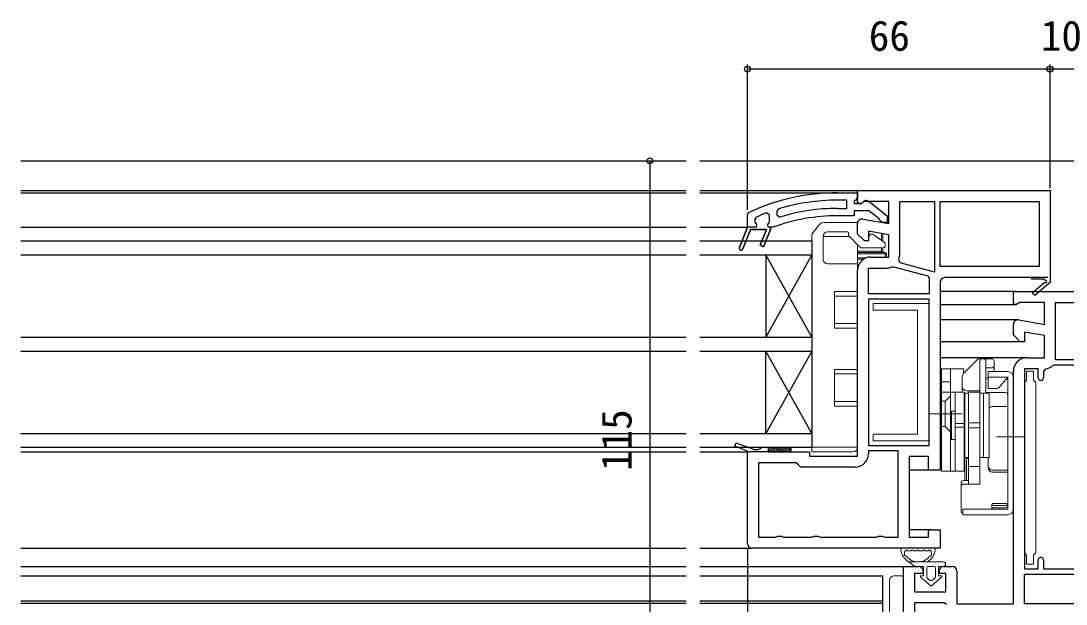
# Model space of a CAD drawing. Units: millimetres, scale not verified. Extents: x -525 to 525, y -783 to 778.
# Drawn here: x -93.9 to 134.1, y -332.4 to -205.2 of the extents above; entities that cross this region are included whole.
import ezdxf
from ezdxf.enums import TextEntityAlignment as Align

# ---------------------------------------------------------------- set-up
doc = ezdxf.new("R2010")
doc.units = ezdxf.units.MM
doc.header["$LTSCALE"] = 4
for name, color, linetype in [('0-3_YKK_11', 7, 'Continuous'), ('0-4_YKK_12', 2, 'Continuous'), ('0-7_YKK_D', 6, 'Continuous')]:
    doc.layers.add(name, color=color, linetype=linetype)
doc.layers.add('0-5_YKK_13', color=4, linetype='Continuous', lineweight=18)
doc.styles.add('ＭＳ ゴシック', font='')
doc.styles.get('ＭＳ ゴシック').set_extended_font_data('MS Gothic')

msp = doc.modelspace()

# ---------------------------------------------------------------- linework, layer by layer
at = {"layer": '0-3_YKK_11'}
for p, q in [((104.232, -262.2), (104.232, -264.7)), ((130.132, -261.2), (126.632, -261.2)), ((69.132, -299.2), (65.132, -299.2)), ((107.432, -324.2), (109.332, -324.2))]:
    msp.add_line(p, q, dxfattribs=at)
for points in [[(152.632, -236.7), (152.632, -297.3), (180.632, -297.3), (180.632, -300.7), (178.732, -300.7), (178.232, -300.2), (177.732, -299.7), (152.632, -299.7), (152.632, -350.7), (151.132, -350.7), (151.132, -363.2), (152.632, -363.2), (152.632, -365.7), (148.632, -365.7), (148.632, -350.7), (96.632, -350.7), (96.632, -348.9), (98.632, -348.9), (98.632, -324.2), (101.932, -324.2)], [(123.806, -270.415), (129.432, -271.407), (129.432, -266.6), (124.076, -266.6), (123.208, -267.142), (122.632, -266.823), (122.632, -264.2), (139.139, -264.2), (140.583, -236.648)], [(84.265, -242.696), (88.632, -242.696), (88.632, -243.796), (88.195, -244.292), (87.932, -244.59), (87.932, -244.996), (89.332, -244.996), (89.732, -244.796)], [(88.632, -242.2), (130.632, -242.2), (130.632, -262.066), (130.71, -262.2), (127.291, -265.104), (126.773, -264.495), (129.493, -262.184)], [(89.806, -248.415), (95.432, -249.407), (95.432, -244.6), (90.076, -244.6), (89.208, -245.142), (88.632, -244.822), (88.632, -242.2)], [(71.387, -246.205), (71.032, -246.683), (71.032, -247.52), (71.68, -247.997)], [(84.265, -246.096), (86.332, -246.096), (86.332, -244.296), (84.265, -244.296)], [(91.149, -244.609), (95.132, -247.721), (95.132, -249.196), (94.031, -249.196), (93.532, -248.721), (93.34, -248.351), (91.094, -246.596), (87.932, -246.596), (87.932, -247.696), (84.265, -247.696)], [(105.432, -244.6), (105.432, -259.979), (97.948, -257.973), (97.615, -257.301)], [(97.832, -256.2), (97.832, -244.6), (105.432, -244.6)], [(66.533, -247.991), (66.232, -248.449), (66.232, -249.121), (66.607, -249.606), (66.532, -250.196), (64.632, -250.196), (62.861, -254.648), (64.632, -250.196), (64.632, -247.414), (64.922, -246.961)], [(63.604, -254.944), (65.294, -250.696), (68.771, -250.696), (67.398, -254.148), (68.141, -254.444), (69.632, -250.696), (69.632, -250.196), (69.132, -250.196), (69.057, -249.606), (69.432, -249.121), (69.432, -249.096), (69.432, -247.561), (68.758, -247.092)], [(70.25, -250.166), (70.079, -250.196), (69.632, -250.196), (69.632, -250.696), (68.141, -254.444), (67.398, -254.148), (68.771, -250.696), (65.294, -250.696), (63.604, -254.944)], [(91.532, -256.7), (95.432, -256.7), (95.432, -251.844), (91.032, -251.068), (91.032, -253.2), (90.132, -253.2), (88.632, -251.7), (88.632, -249.4)], [(64.632, -319.2), (64.632, -299.01), (61.891, -297.974), (62.174, -297.225), (66.072, -298.7), (66.966, -298.7), (67.399, -298.45), (67.832, -298.2), (69.132, -298.2), (69.132, -299.2), (78.132, -299.2), (78.132, -300.1), (88.632, -300.1), (88.632, -259.6)], [(104.232, -264.7), (91.032, -264.7), (91.032, -259.1), (94.932, -259.1)], [(96.124, -258.844), (96.458, -258.817), (103.964, -260.828), (104.322, -261.425)], [(106.632, -262.2), (106.632, -303.2), (104.132, -303.2), (104.132, -300.2), (99.932, -300.2), (99.932, -317.8), (104.132, -317.8), (104.132, -316.2), (106.632, -316.2), (106.632, -320.2), (65.632, -320.2)], [(129.558, -261.805), (129.382, -261.5), (126.632, -261.5), (126.632, -261.2), (107.632, -261.2)], [(150.232, -279.1), (131.832, -279.1), (131.832, -266.6), (138.664, -266.6)], [(125.532, -278.7), (129.432, -278.7), (129.432, -273.844), (125.032, -273.068), (125.032, -275.2), (124.132, -275.2), (122.632, -273.7), (122.632, -271.4)], [(150.232, -324.7), (150.232, -280.3), (131.432, -280.3), (131.088, -280.438)], [(110.332, -325.2), (110.332, -332.3), (122.632, -332.3), (122.632, -281.6)], [(128.032, -283), (128.032, -281.1), (125.032, -281.1), (125.032, -324.7), (128.032, -324.7), (128.032, -322.8)], [(129.681, -281.087), (129.232, -281.584), (129.232, -283)], [(97.532, -317.8), (97.532, -299), (91.032, -299), (91.032, -299.6)], [(88.132, -302.5), (76.227, -302.5), (75.73, -302.05), (75.232, -301.6), (67.032, -301.6), (67.032, -317.8), (70.766, -317.8), (71.199, -317.55), (72.065, -317.55), (72.498, -317.8), (78.766, -317.8), (79.199, -317.55), (80.065, -317.55), (80.498, -317.8), (92.766, -317.8), (93.199, -317.55), (94.065, -317.55), (94.498, -317.8), (97.532, -317.8)], [(129.232, -322.8), (129.232, -324.7), (150.232, -324.7)], [(102.932, -325.2), (102.932, -325.7), (101.032, -325.7), (101.032, -329.7), (107.932, -329.7), (107.932, -325.7), (106.432, -325.7), (106.432, -325.2)], [(108.014, -332.482), (107.528, -332.1), (101.032, -332.1), (101.032, -348.3)]]:
    msp.add_lwpolyline(points, dxfattribs=at)
for points in [[(128.232, -258.8), (106.632, -258.8), (106.632, -244.6), (128.232, -244.6)], [(91.032, -265.9), (91.032, -297.8), (104.232, -297.8), (104.232, -265.9)], [(150.232, -332.3), (125.032, -332.3), (125.032, -325.9), (150.232, -325.9)]]:
    msp.add_lwpolyline(points, close=True, dxfattribs=at)
for centre, radius, start, end in [((84.265, -288.696), 46, 90.00001, 114.86598), ((84.265, -288.696), 44.4, 89.99999, 106.86019), ((84.265, -288.696), 42.6, 89.99999, 107.18277), ((90.532, -245.396), 1, 51.91328, 143.13011), ((84.265, -288.696), 44.4, 110.44221, 113.53922), ((84.265, -288.696), 41, 89.99999, 109.98888), ((89.632, -249.4), 1, 79.99999, 179.99998), ((63.232, -254.796), 0.4, 158.30059, 338.30061), ((63.232, -254.796), 0.4, 158.30059, 338.30061), ((91.532, -259.6), 2.9, 90.00001, 179.99999), ((94.932, -256.2), 2.9, 337.68615, 359.99999), ((94.932, -256.2), 2.9, 269.99996, 294.25263), ((107.632, -262.2), 3.4, 166.82613, 179.99998), ((107.632, -262.2), 1, 90.00001, 179.99999), ((129.683, -262.022), 0.25, 220.35701, 120), ((123.632, -271.4), 1, 80.00002, 180), ((125.532, -281.6), 2.9, 90.00001, 179.99999), ((129.432, -278.7), 2.4, 275.9378, 313.60284), ((128.632, -283), 0.6, 179.99999, 0.00001), ((88.132, -299.6), 2.9, 270.00001, 359.99999), ((65.632, -319.2), 1, 180.00001, 269.99999), ((128.632, -322.8), 0.6, 359.99999, 180.00001), ((101.932, -325.2), 1, 0.00001, 89.99999), ((107.432, -325.2), 1, 90.00001, 179.99999), ((109.332, -325.2), 1, 0.00001, 89.99999)]:
    msp.add_arc(centre, radius, start, end, dxfattribs=at)
at = {"layer": '0-4_YKK_12'}
for p, q in [((-93.928, -235.7), (51.234, -235.7)), ((54.234, -235.7), (141.581, -235.7)), ((-93.928, -242.2), (51.234, -242.2)), ((-93.928, -242.696), (51.234, -242.696)), ((54.234, -242.2), (89.132, -242.2)), ((54.234, -242.696), (84.262, -242.696)), ((-93.928, -250.196), (51.234, -250.196)), ((54.234, -250.196), (64.632, -250.196)), ((-93.928, -253.2), (51.234, -253.2)), ((54.234, -253.2), (78.632, -253.2)), ((78.632, -253.2), (78.632, -298.2)), ((-93.928, -256.2), (51.234, -256.2)), ((54.234, -256.2), (78.632, -256.2)), ((68.632, -256.2), (68.632, -274.2)), ((78.632, -256.2), (68.632, -274.2)), ((78.632, -274.2), (68.632, -256.2)), ((123.132, -264.2), (106.632, -264.2)), ((123.132, -267.1), (106.632, -267.1)), ((123.632, -270.4), (106.632, -270.4)), ((-93.928, -274.2), (51.234, -274.2)), ((54.234, -274.2), (78.632, -274.2)), ((124.339, -275.2), (106.632, -275.2)), ((-93.928, -277.2), (51.234, -277.2)), ((54.234, -277.2), (78.632, -277.2)), ((68.632, -295.2), (68.632, -277.2)), ((78.632, -295.2), (68.632, -277.2)), ((78.632, -277.2), (68.632, -295.2)), ((125.532, -278.7), (106.632, -278.7)), ((-93.928, -295.2), (51.234, -295.2)), ((54.234, -295.2), (78.632, -295.2)), ((-93.928, -298.196), (51.234, -298.2)), ((54.234, -298.2), (78.632, -298.201)), ((-93.928, -299.2), (51.234, -299.2)), ((54.234, -299.2), (65.132, -299.2)), ((104.619, -303.2), (99.932, -303.2)), ((104.632, -316.2), (99.932, -316.2)), ((-93.928, -320.2), (51.234, -320.2)), ((54.234, -320.2), (65.632, -320.2)), ((-93.928, -324.2), (51.234, -324.2)), ((54.234, -324.2), (99.132, -324.2)), ((-93.928, -326.2), (51.234, -326.2)), ((54.234, -326.2), (94.132, -326.2)), ((94.132, -341.7), (94.132, -326.2)), ((-93.928, -331.7), (51.234, -331.7)), ((-93.928, -332.2), (51.234, -332.2)), ((54.234, -331.7), (94.132, -331.7)), ((54.234, -332.2), (94.132, -332.2))]:
    msp.add_line(p, q, dxfattribs=at)
at = {"layer": '0-5_YKK_13'}
for p, q in [((78.698, -251.617), (80.182, -249.763)), ((81.353, -249.2), (88.432, -249.2)), ((88.653, -249.2), (88.632, -249.2)), ((88.632, -249.4), (88.632, -249.2)), ((88.632, -249.4), (88.632, -250.992)), ((78.632, -298.2), (78.632, -251.805)), ((81.132, -252.2), (81.132, -257.2)), ((86.804, -252.2), (81.132, -252.2)), ((86.432, -251.2), (82.132, -251.2)), ((86.632, -251.821), (86.632, -251.4)), ((89.157, -254.553), (86.779, -252.174)), ((91.032, -252.392), (91.375, -251.8)), ((91.548, -251.7), (91.869, -251.7)), ((91.984, -251.736), (94.504, -253.501)), ((93.832, -251.562), (93.832, -253.03)), ((94.132, -253.24), (94.132, -251.615)), ((88.632, -254.028), (88.632, -258.2)), ((94.332, -254.7), (89.511, -254.7)), ((93.832, -254.7), (93.832, -255.4)), ((93.832, -255.4), (94.132, -255.4)), ((94.132, -255.4), (94.132, -254.7)), ((94.632, -253.746), (94.632, -254.4)), ((90.474, -256.9), (88.632, -256.9)), ((88.632, -257.2), (89.904, -257.2)), ((94.632, -255.7), (88.932, -255.7)), ((88.932, -255.7), (88.932, -256)), ((88.932, -256), (94.632, -256)), ((94.632, -256), (94.632, -256.7)), ((94.932, -256.7), (94.932, -256)), ((82.132, -258.2), (88.632, -258.2)), ((88.632, -258.2), (88.632, -264.2)), ((83.632, -272.2), (83.632, -264.2)), ((88.632, -264.2), (83.632, -264.2)), ((88.632, -271.2), (83.632, -271.2)), ((88.632, -272.2), (88.632, -271.2)), ((83.632, -272.2), (88.632, -272.2)), ((88.632, -272.2), (88.632, -281.2)), ((112.018, -281.814), (114.786, -279.046)), ((115.139, -278.9), (117.932, -278.9)), ((115.332, -286.2), (115.332, -279.4)), ((116.632, -286.267), (116.632, -279.4)), ((118.432, -281.7), (118.432, -279.4)), ((83.632, -289.2), (83.632, -281.2)), ((88.632, -281.2), (83.632, -281.2)), ((106.932, -303.4), (106.932, -281.1)), ((106.932, -281.1), (111.732, -281.1)), ((108.932, -286.2), (108.932, -281.1)), ((111.732, -282.175), (111.732, -281.1)), ((116.632, -280.9), (117.932, -280.9)), ((106.932, -283.9), (108.932, -283.9)), ((111.432, -286.2), (111.432, -283.228)), ((116.632, -283.1), (117.132, -283.1)), ((117.132, -282.9), (121.432, -282.9)), ((121.432, -282.9), (119.694, -284.971)), ((121.432, -311.7), (121.432, -282.9)), ((121.432, -289.279), (121.432, -283.6)), ((122.632, -311.7), (122.632, -282.9)), ((106.932, -286.2), (111.932, -286.2)), ((107.732, -288.15), (108.932, -286.95)), ((108.932, -286.2), (108.932, -303.4)), ((109.932, -303.4), (109.932, -286.2)), ((111.932, -303.4), (111.932, -286.2)), ((112.832, -286.4), (112.032, -286.4)), ((112.032, -286.4), (112.032, -300.4)), ((112.432, -285.9), (115.332, -285.9)), ((112.832, -286.4), (112.832, -300.4)), ((115.332, -306.221), (115.332, -286.2)), ((116.132, -286.4), (115.332, -286.4)), ((115.332, -286.4), (115.332, -300.4)), ((116.132, -286.4), (116.132, -300.4)), ((116.132, -300.4), (116.132, -286.4)), ((116.132, -286.4), (117.332, -286.4)), ((116.632, -286.267), (120.932, -286.267)), ((117.132, -285.4), (118.775, -285.4)), ((117.332, -300.4), (117.332, -286.4)), ((88.632, -288.2), (83.632, -288.2)), ((83.632, -289.2), (88.632, -289.2)), ((88.632, -289.2), (88.632, -288.2)), ((88.632, -289.2), (88.632, -298.2)), ((106.932, -288.15), (107.732, -288.15)), ((107.732, -293.65), (107.732, -288.15)), ((118.132, -289.279), (121.432, -289.279)), ((104.432, -290.9), (111.432, -290.9)), ((109.132, -296.5), (109.132, -290.3)), ((109.132, -290.3), (109.932, -290.3)), ((109.932, -296.5), (109.932, -290.3)), ((111.932, -290.4), (112.032, -290.4)), ((106.932, -293.65), (107.732, -293.65)), ((107.732, -293.65), (108.932, -294.85)), ((109.932, -293.008), (111.932, -293.008)), ((109.932, -293.792), (111.932, -293.792)), ((115.332, -292.831), (112.832, -292.831)), ((115.332, -293.969), (112.832, -293.969)), ((111.932, -296.4), (112.032, -296.4)), ((118.932, -295.9), (125.132, -295.9)), ((69.132, -298.395), (69.937, -299.2)), ((69.386, -298.2), (70.386, -299.2)), ((69.835, -298.2), (70.835, -299.2)), ((70.284, -298.2), (71.284, -299.2)), ((70.733, -298.2), (71.733, -299.2)), ((71.182, -298.2), (72.182, -299.2)), ((71.631, -298.2), (72.631, -299.2)), ((72.08, -298.2), (73.08, -299.2)), ((72.529, -298.2), (73.529, -299.2)), ((72.978, -298.2), (73.978, -299.2)), ((73.427, -298.2), (74.132, -298.905)), ((73.876, -298.2), (74.132, -298.456)), ((78.632, -298.2), (78.632, -299.2)), ((88.632, -298.2), (78.632, -298.2)), ((109.132, -296.5), (109.932, -296.5)), ((69.132, -298.844), (69.488, -299.2)), ((78.632, -299.2), (87.632, -299.2)), ((112.032, -300.4), (112.032, -305.467)), ((112.832, -300.4), (112.032, -300.4)), ((112.832, -305.467), (112.832, -300.539)), ((115.332, -306.221), (115.332, -300.4)), ((116.132, -300.4), (115.332, -300.4)), ((116.132, -300.4), (117.332, -300.4)), ((117.132, -302.636), (117.132, -300.4)), ((112.832, -302.4), (115.332, -302.4)), ((118.132, -303.186), (121.432, -303.186)), ((106.932, -303.4), (111.932, -303.4)), ((111.732, -305.467), (112.832, -305.467)), ((118.132, -303.636), (121.432, -303.636)), ((121.432, -310.441), (121.432, -303.636)), ((111.232, -305.967), (111.232, -312.139)), ((111.732, -306.221), (115.332, -306.221)), ((121.432, -311.7), (111.632, -311.7)), ((111.632, -312.9), (111.632, -311.7)), ((117.932, -311.7), (117.932, -310.811)), ((117.932, -310.9), (120.932, -310.9)), ((118.032, -311.4), (120.932, -311.4)), ((121.432, -310.441), (118.301, -310.441)), ((121.432, -310.9), (121.432, -310.441)), ((121.432, -312.9), (111.632, -312.9)), ((98.368, -320.2), (105.297, -320.2)), ((99.768, -320.8), (100.2, -320.8)), ((101, -320.8), (101.432, -320.8)), ((102.232, -320.8), (102.664, -320.8)), ((103.464, -320.8), (103.896, -320.8)), ((107.333, -323.2), (99.783, -323.2)), ((101.232, -324.2), (103.032, -324.2)), ((101.232, -324.2), (103.032, -324.2)), ((103.032, -324.2), (103.032, -326.2)), ((103.032, -326.2), (103.032, -324.2)), ((103.732, -326.5), (103.732, -324.5)), ((103.732, -326.5), (103.732, -324.5)), ((104.032, -324.2), (105.332, -324.2)), ((104.032, -324.2), (105.332, -324.2)), ((105.632, -324.5), (105.632, -326.5)), ((105.632, -324.5), (105.632, -326.5)), ((106.332, -324.2), (107.332, -324.2)), ((106.332, -326.2), (106.332, -324.2)), ((106.332, -324.2), (107.332, -324.2)), ((106.332, -326.2), (106.332, -324.2)), ((95.632, -327.2), (95.632, -347.7)), ((98.132, -326.2), (96.632, -326.2)), ((98.632, -327.2), (98.632, -326.7)), ((98.632, -347.7), (98.632, -327.2)), ((102.403, -326.556), (104.682, -328.5)), ((104.682, -328.5), (102.403, -326.556)), ((103.032, -326.2), (102.535, -326.2)), ((102.535, -326.2), (103.032, -326.2)), ((104.488, -327.282), (103.838, -326.728)), ((104.488, -327.282), (103.838, -326.728)), ((104.682, -328.5), (106.961, -326.556)), ((104.682, -328.5), (106.961, -326.556)), ((105.527, -326.728), (104.877, -327.282)), ((104.877, -327.282), (105.527, -326.728)), ((106.83, -326.2), (106.332, -326.2)), ((106.332, -326.2), (106.83, -326.2))]:
    msp.add_line(p, q, dxfattribs=at)
for points in [[(93.832, -255.7), (93.832, -255.4), (88.632, -255.4)], [(94.932, -256), (94.632, -256), (94.632, -255.7)], [(83.632, -265.2), (88.632, -265.2), (88.632, -264.2)], [(83.632, -282.2), (88.632, -282.2), (88.632, -281.2)], [(117.132, -285.4), (117.132, -281.7), (121.432, -281.7)], [(115.332, -286.2), (112.832, -286.2), (112.832, -306.221)], [(112.432, -305.467), (112.432, -300.539), (112.832, -300.539)], [(118.301, -310.442), (118.262, -310.444), (118.209, -310.457), (118.148, -310.482), (118.088, -310.521), (118.034, -310.572), (117.99, -310.632), (117.958, -310.698), (117.938, -310.767), (117.933, -310.831)], [(99.783, -323.2), (101.232, -324.2), (99.783, -323.2)]]:
    msp.add_lwpolyline(points, dxfattribs=at)
for points in [[(104.232, -266.8), (104.232, -296.8), (92.032, -296.8), (92.032, -295.3), (101.732, -295.3), (101.732, -268.3), (92.032, -268.3), (92.032, -266.8)], [(125.033, -284.142), (125.033, -321.158), (125.283, -321.454), (125.533, -321.75), (125.533, -323.7), (127.033, -323.7), (127.033, -321.75), (127.283, -321.454), (127.533, -321.158), (127.533, -284.142), (127.283, -283.846), (127.033, -283.55), (127.033, -281.6), (125.533, -281.6), (125.533, -283.55), (125.283, -283.846)], [(69.132, -298.2), (69.132, -299.2), (74.132, -299.2), (74.132, -298.2)]]:
    msp.add_lwpolyline(points, close=True, dxfattribs=at)
for centre, radius, start, end in [((81.353, -250.7), 1.5, 90, 141.34019), ((88.432, -249.4), 0.2, 0, 90), ((78.932, -251.805), 0.3, 141.34019, 180), ((82.132, -252.2), 1, 90, 180), ((86.432, -251.4), 0.2, 0, 90), ((87.132, -251.821), 0.5, 180, 225), ((91.548, -251.9), 0.2, 90, 150), ((91.869, -251.9), 0.2, 55, 90), ((88.932, -255.4), 0.3, 180, 270), ((89.511, -254.2), 0.5, 225, 270), ((94.432, -255.4), 0.3, 180, 270), ((94.332, -254.4), 0.3, 270, 0), ((94.332, -253.746), 0.3, 0, 55), ((82.132, -257.2), 1, 180, 270), ((88.932, -255.4), 0.6, 240, 270), ((94.632, -256), 0.3, 0, 90), ((115.139, -279.4), 0.5, 90, 135), ((115.832, -279.4), 0.5, 90, 180), ((116.132, -279.4), 0.5, 0, 90), ((117.932, -279.4), 0.5, 0, 90), ((117.932, -280.4), 0.5, 270, 0), ((113.432, -283.228), 2, 135, 180), ((121.432, -282.9), 1.2, 0, 90), ((112.432, -284.9), 1, 180, 270), ((118.775, -284.2), 1.2, 270, 320), ((120.932, -283.6), 0.5, 0, 57.6926), ((120.932, -286.767), 0.5, 0, 90), ((118.132, -290.279), 1, 90, 143.1301), ((87.632, -298.2), 1, 270, 0), ((112.432, -299.6), 1, 240, 246.42182), ((118.132, -302.186), 1, 180, 270), ((118.132, -302.636), 1, 180, 270), ((111.732, -305.967), 0.5, 90, 180), ((111.732, -306.721), 0.5, 90, 180), ((111.732, -312.139), 0.5, 180, 258.46304), ((118.032, -310.9), 0.5, 258.46304, 270), ((120.932, -310.4), 0.5, 270, 355.24516), ((120.932, -310.9), 0.5, 270, 0), ((121.432, -311.7), 1.2, 270, 0), ((98.368, -320.5), 0.3, 90, 188.20609), ((101.832, -320), 3.8, 188.20609, 237.36313), ((99.149, -321.1), 0.3, 110.02209, 202.28177), ((99.061, -321.6), 0.2, 153.36701, 266.63299), ((101.832, -320), 3.2, 202.28177, 203.14776), ((98.614, -321.376), 0.3, 333.36701, 23.14776), ((98.943, -320.536), 0.3, 290.02209, 328.16514), ((99.368, -320.8), 0.2, 36.8699, 148.16514), ((99.768, -320.5), 0.3, 216.8699, 270), ((100.2, -320.5), 0.3, 270, 323.1301), ((100.6, -320.8), 0.2, 36.8699, 143.1301), ((101, -320.5), 0.3, 216.8699, 270), ((101.432, -320.5), 0.3, 270, 323.1301), ((101.832, -320.8), 0.2, 36.8699, 143.1301), ((102.232, -320.5), 0.3, 216.8699, 270), ((102.664, -320.5), 0.3, 270, 323.1301), ((103.064, -320.8), 0.2, 36.8699, 143.1301), ((103.464, -320.5), 0.3, 216.8699, 270), ((101.832, -320), 3.8, 302.63687, 351.79391), ((103.896, -320.5), 0.3, 270, 323.1301), ((104.296, -320.8), 0.2, 31.83486, 143.1301), ((104.721, -320.536), 0.3, 211.83486, 249.97791), ((104.604, -321.6), 0.2, 273.36701, 26.63299), ((104.516, -321.1), 0.3, 337.71823, 69.97791), ((105.051, -321.376), 0.3, 156.85224, 206.63299), ((101.832, -320), 3.2, 336.85224, 337.71823), ((105.297, -320.5), 0.3, 351.79391, 90), ((99.032, -322.099), 0.3, 36.85224, 86.63299), ((101.832, -320), 3.2, 216.85224, 323.14776), ((104.633, -322.099), 0.3, 93.36701, 143.14776), ((107.332, -323.7), 0.5, 270, 90.11459), ((107.333, -323.7), 0.5, 270.11462, 89.88538), ((104.032, -324.5), 0.3, 90, 180), ((104.032, -324.5), 0.3, 90, 180), ((105.332, -324.5), 0.3, 0, 90), ((105.332, -324.5), 0.3, 0, 90), ((107.332, -323.7), 0.5, 270.00002, 270.11467), ((96.632, -327.2), 1, 90, 180), ((98.132, -326.7), 0.5, 0, 90), ((102.535, -326.402), 0.202, 90.00003, 229.53622), ((102.535, -326.402), 0.202, 90, 229.53619), ((104.032, -326.5), 0.3, 180, 229.53619), ((104.032, -326.5), 0.3, 180, 229.53619), ((104.682, -327.054), 0.3, 229.53619, 310.46381), ((104.682, -327.054), 0.3, 229.53619, 310.46381), ((105.332, -326.5), 0.3, 310.46381, 0), ((105.332, -326.5), 0.3, 310.46381, 0), ((106.83, -326.402), 0.202, 310.46381, 90), ((106.83, -326.402), 0.202, 310.46381, 90)]:
    msp.add_arc(centre, radius, start, end, dxfattribs=at)
at = {"layer": '0-7_YKK_D'}
for p, q in [((64.632, -246.418), (64.632, -214.7)), ((130.632, -215.7), (64.632, -215.7)), ((130.632, -241.7), (130.632, -214.7)), ((130.632, -241.7), (130.632, -214.7)), ((140.632, -215.7), (130.632, -215.7)), ((43.31, -235.7), (43.31, -350.7)), ((64.632, -320.2), (64.632, -548.512))]:
    msp.add_line(p, q, dxfattribs=at)
for centre in [(64.632, -215.7), (130.632, -215.7), (130.632, -215.7), (43.31, -235.7)]:
    msp.add_circle(centre, 0.637, dxfattribs=at)

# ---------------------------------------------------------------- texts
at = {"layer": '0-7_YKK_D', "style": 'ＭＳ ゴシック'}
for s, p in [('66', (91.087, -213.7)), ('10', (128.627, -213.7))]:
    msp.add_text(s, height=6.598, dxfattribs=at).set_placement(p, align=Align.BOTTOM_LEFT)
msp.add_text('115', height=6.598, rotation=90, dxfattribs=at).set_placement((41.31, -303.376), align=Align.BOTTOM_LEFT)

doc.saveas('drawing.dxf')
